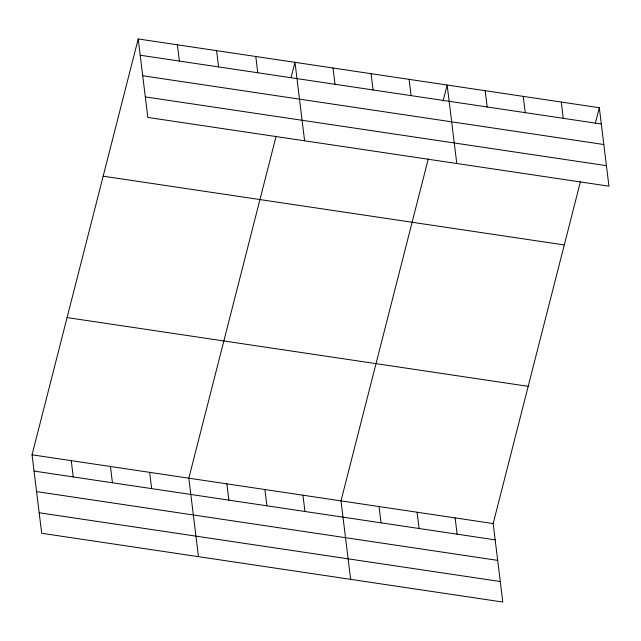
<?xml version="1.0" encoding="UTF-8"?>
<svg xmlns="http://www.w3.org/2000/svg" width="641" height="641" viewBox="0 0 641 641"><rect width="100%" height="100%" fill="white"/><g stroke="black" fill="none" stroke-linecap="round" stroke-linejoin="round"><path stroke-width="0.96" d="M580.474 181.539L493.169 523.569L502.8 602.043L41.689 533.28L32.05 454.806L138.2 38.957L599.311 107.72L608.95 186.194L147.831 117.431L138.2 38.957M276.135 136.156L188.831 478.186L198.462 556.66M291.11 77.473L294.98 62.329L304.611 140.812M428.3 158.848L340.996 500.877L350.635 579.352M443.035 101.118L447.146 85.029L456.785 163.503M595.209 123.809L599.311 107.72M140.195 55.23L601.314 124.001M142.719 75.758L603.83 144.521M145.315 96.903L606.426 165.666M103.169 176.187L564.288 244.95M67.081 317.575L528.192 386.339M32.05 454.806L493.169 523.569M34.045 471.087L495.164 539.85M36.569 491.607L497.688 560.378M39.165 512.76L500.284 581.523M561.276 102.047L563.271 118.329M523.232 96.374L525.227 112.656M485.189 90.702L487.184 106.983M409.102 79.356L411.105 95.637M455.126 517.896L457.121 534.177M371.059 73.683L373.062 89.964M417.083 512.223L419.078 528.505M333.016 68.01L335.019 84.283M379.039 506.55L381.042 522.832M255.783 56.488L257.778 72.77M302.953 495.205L304.956 511.486M216.586 50.647L218.589 66.92M264.917 489.532L266.912 505.813M177.389 44.798L179.392 61.079M226.874 483.859L228.869 500.14M149.633 472.337L151.637 488.618M110.436 466.496L112.439 482.777M71.247 460.647L73.242 476.928"/></g></svg>
